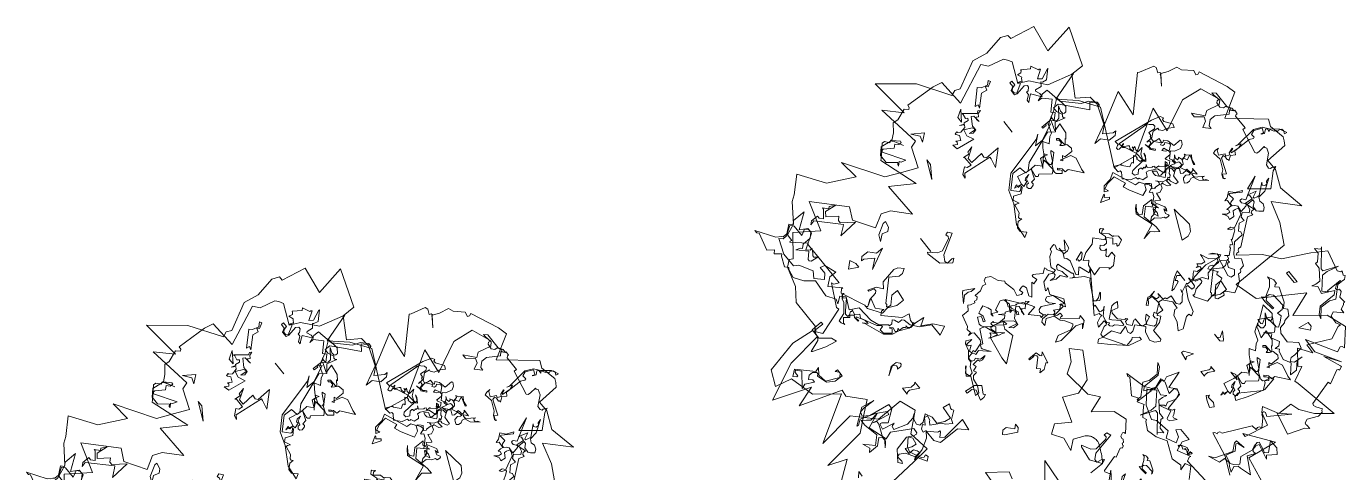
# Model space of a CAD drawing. Header units: metres. Extents: x -71 to 881, y -503 to 661.
# Drawn here: x 137.84 to 155.42, y -271.42 to -265.48 of the extents above; entities that cross this region are included whole.
import ezdxf

# ---------------------------------------------------------------- set-up
doc = ezdxf.new("R2010")
doc.units = ezdxf.units.M
doc.layers.add('ARBRE', color=100, linetype='Continuous', lineweight=13, true_color=0x00ff3f)

# ---------------------------------------------------------------- blocks, each defined once
blk = doc.blocks.new('WMF2', base_point=(0, 0.01))
at = {"color": 251, "lineweight": 0, "true_color": 0x636466}
for points in [[(81.23, -212.64), (86.45, -202.37), (92.4, -197.64), (98.49, -189.57), (98.99, -190.16), (98.92, -191.16), (99.46, -191.2), (99.98, -191.79), (99.88, -192.88), (107.36, -202.17), (106.64, -204.2), (107.63, -204.27), (108.14, -204.87), (108.06, -205.98), (111.91, -204.61), (112.96, -203.7), (114.06, -203.79), (114.16, -204.2), (114.12, -204.74), (112.93, -205.76), (117.77, -214.23), (115.81, -208.91), (110.13, -215.92), (115.04, -221.02), (115.66, -222.79), (116.35, -221.31), (116.39, -220.76), (116.99, -220.25), (118.51, -220.38), (121.42, -223.82), (123.45, -224.55), (124.06, -224.04), (124.6, -224.1), (124.28, -221.43), (124.37, -220.32), (124.97, -219.82), (134.84, -221.76), (134.73, -222.86), (140.59, -222.8), (140.98, -223.38), (140.96, -223.82), (142.59, -223.95), (142.62, -223.52), (143.7, -222.51), (144.2, -223.11), (145.93, -222.16), (146.02, -221.17), (147.09, -220.14), (149.19, -220.32), (149.69, -220.93), (149.6, -221.91), (157.24, -218.9), (158.3, -210.64), (152.62, -198.66), (162.76, -199.86), (152.65, -183.05), (154.26, -173.69), (175.85, -184.22), (183.13, -179.1), (188.97, -172.64), (192.5, -184.13), (195.26, -173.72), (200.97, -168.92), (202.85, -164.87), (210.8, -168.41), (212.43, -167.44), (213.62, -166.42), (215.13, -160.27), (217.5, -158.38), (210.72, -142.97), (221.5, -142.28), (222.26, -138.6), (222.84, -126.51), (221.75, -126.41), (221.24, -125.83), (222.46, -124.38), (220.76, -119.93), (220.93, -117.85), (217.92, -115.52), (216.01, -113.25), (211.75, -115.52), (215.09, -113.71), (215.69, -113.21), (216.23, -113.25), (216.29, -112.71), (215.78, -112.1), (217.44, -110.7), (217.53, -109.6), (213.13, -105.6), (212.64, -105.02), (197.13, -110.25), (202.88, -101.16), (188.84, -101.73), (195.03, -95.86), (196.4, -92.3), (193.55, -87.25), (201.48, -82.18), (206.17, -84.52), (217.5, -73.62), (205.76, -70.03), (212.07, -61.12), (204.08, -54.99), (204.77, -53.52), (202.84, -51.25), (195.1, -48.95), (190.12, -45.33), (178.29, -45.44), (176.89, -43.78), (174.7, -43.59), (173.01, -29.2), (166.39, -14.78), (160.89, -29.58), (158.19, -21.39), (152.68, -38.14), (149.95, -37.75), (143.85, -43.43), (139.57, -38.33), (135.29, -33.25), (133.39, -15.7), (130.63, -23.1), (123.64, -13.73)], [(22.71, -142.59), (34.39, -144.58), (32.65, -156.43), (43.16, -148.65), (41.63, -148.52), (39.67, -158.01), (44.92, -159.4), (46.44, -161.06), (40.43, -164.26), (40.42, -170.12), (36.91, -171.27), (31.95, -175.08), (27.13, -180.99), (44.83, -177.37), (46.41, -176.96), (49.12, -182.48), (50.2, -181.46), (55.69, -185.68), (50.55, -189.17), (54.41, -189.22), (50.23, -198.2), (52.48, -203.12), (52.39, -204.21), (54.12, -203.26), (57.28, -203.53), (58.15, -205.15), (55.25, -208.11), (56.89, -208.24), (57.74, -209.97), (58.25, -210.45), (58.2, -211), (60.88, -210.67), (62.28, -212.43), (63.37, -212.54), (63.42, -211.98), (64, -211.48), (64.56, -211.53), (65.45, -212.71), (65.14, -216.33), (66.13, -217.51), (66.73, -217.02), (68.24, -217.69), (68.28, -217.15), (69.45, -216.26), (77.76, -218.17), (81.23, -212.64), (81.23, -212.64)], [(122.25, -21.93), (124.05, -23.52), (121.84, -23.52)], [(162.25, -221.47), (162.55, -220.76), (164.41, -221.19), (167.6, -217.66), (169.53, -216.89), (170.28, -213.15), (171.44, -210.43), (167.5, -207.63), (170.63, -209.8), (171.33, -210.11), (171.53, -210.62), (172.06, -210.42), (172.36, -209.7), (174.37, -210.56), (175.39, -210.16), (176.98, -204.42), (177.29, -203.7), (165.65, -192.21), (176.34, -193.26), (169.52, -180.97), (177.55, -183.87), (181.35, -183.49), (184.59, -178.67), (192.69, -183.49), (192.69, -188.7), (207.51, -193.95), (205.44, -181.84), (216.23, -183.49), (218.11, -173.58), (219.76, -173.52), (220.92, -170.8), (219.49, -162.84), (220.49, -156.77), (215.08, -146.26), (215.94, -144.26), (215.12, -142.21), (227.2, -134.24), (237.13, -121.84), (221.43, -123.58), (227.53, -117.47), (210.08, -120.09), (209.21, -117.47), (201.41, -114.58), (204.04, -108.47), (206.64, -102.36), (221.47, -92.77), (213.62, -93.64), (218.84, -83.17), (228.67, -76.4), (223.08, -70.7), (221.59, -68.47), (214.46, -63.39), (212.7, -59.01), (209.83, -58.98), (210.04, -58.28), (209.88, -57.88), (205.22, -63.07), (204.55, -62.86), (196.2, -62.98), (185.71, -63.11), (186.56, -61.11), (187.58, -60.7), (178.92, -56.25), (177.9, -56.66), (174.32, -45.95), (177.81, -43.34), (178.67, -34.61), (175.87, -21.54), (169.72, -18.91), (168.26, -25.61), (158.55, -28.14), (151.66, -37.02), (141.23, -19.49), (142.97, -34.33), (135.13, -42.17), (135.3, -53.01), (129.01, -55.27), (122.91, -48.29), (114.53, -49.68), (113.77, -42.55), (112.45, -25.61)], [(33.61, -134.71), (40.51, -137.9), (50.45, -139.73), (50.16, -140.44), (49.24, -140.81), (49.44, -141.32), (49.15, -142.04), (48.13, -142.44), (43.19, -153.31), (41.06, -153.59), (41.43, -154.51), (41.13, -155.22), (40.11, -155.63), (43.05, -158.46), (44.35, -159.02), (44.76, -160.04), (44.45, -160.3), (43.92, -160.51), (42.49, -159.91), (37.1, -168.03), (40.97, -163.9), (32.15, -161.95), (29.82, -168.64), (28.52, -170), (30.14, -169.93), (30.65, -169.72), (31.37, -170.03), (31.94, -171.46), (30.17, -175.61), (30.45, -177.74), (31.15, -178.04), (31.35, -178.56), (33.6, -177.07), (34.61, -176.66), (35.32, -176.96), (38.04, -186.65), (37.02, -187.05), (39.7, -192.27), (39.35, -192.88), (38.94, -193.04), (39.56, -194.57), (39.97, -194.4), (46.81, -191.62), (41.05, -195.63), (50.47, -189.97), (56.38, -190.15), (44.99, -196.88), (45.76, -198.84), (45.47, -199.54), (44.55, -199.92), (50.64, -205.39), (58.51, -202.62), (66.66, -192.17), (70.16, -201.76), (80.62, -185.19), (89.7, -182.43), (90.01, -206.45), (97.85, -210.62), (106.23, -212.96), (97.57, -221.28), (108.11, -219.06), (114.95, -222), (119.42, -221.88), (119.84, -230.55), (121.43, -231.58), (122.86, -232.19), (129.04, -230.77), (131.8, -232.03), (142.53, -219.05), (147.98, -228.38), (151.61, -227.39), (162.65, -222.48), (162.25, -221.47), (162.25, -221.47)], [(169.87, -28.84), (169.25, -28.23), (167.56, -28.23), (167.56, -27.6), (168.66, -26.5), (170.48, -28.84), (164.64, -34.67), (165.12, -36.39), (162.8, -34.67), (159.28, -35.28), (156.97, -40.52), (158.19, -41.62), (158.8, -41.62), (159.88, -40.52), (159.88, -41.62), (156.97, -41.62), (156.97, -38.21), (158.8, -35.28), (162.8, -34.07), (163.41, -34.67), (164.03, -34.67), (165.12, -33.45), (165.12, -31.75), (164.03, -30.53), (162.8, -31.75), (161.71, -31.75), (163.41, -28.23), (162.8, -26.5), (168.04, -30.53), (169.87, -28.84), (169.87, -28.84)], [(120.42, -66.45), (119.65, -67.04), (117.45, -64.06), (115.93, -63.49), (117.61, -61.04), (118.69, -60.22), (120.94, -56.22), (122.15, -57.02), (122.44, -57.42), (124.35, -57.69), (124.6, -56.41), (122.13, -54.73), (122.91, -54.15), (121.8, -52.67), (120.44, -52.47), (120.32, -53.77), (117.85, -52.09), (115.45, -48.04), (114.13, -43.19), (114.93, -44.29), (115.11, -45.98), (115.4, -46.38), (116.35, -46.16), (117.52, -45.28), (117.5, -42.97), (119.86, -43.05), (118.8, -45.54), (118.53, -47.44), (121.17, -47.9), (122.64, -46.8), (121.69, -48.6), (121.49, -49.97), (121.78, -50.35), (123.77, -50.57), (128.28, -42.59), (127.38, -39.75), (128.46, -38.94), (133.52, -40.99), (134.82, -41.11), (135.39, -39.6), (134.06, -46.44), (135.36, -46.55), (137.61, -42.55), (139.52, -36.52), (138.12, -34.62), (138.22, -33.95), (142.72, -39.97), (141.89, -45.21), (141.95, -40.55), (141.61, -38.48), (139.96, -37.89), (138.27, -40.36), (137.04, -48.82), (135.07, -48.6), (131.68, -44.07), (133.27, -42.27), (133.42, -41.67), (133.14, -41.28), (131.16, -40.93), (130.09, -45.87), (129.9, -44.79), (129.67, -44.48), (128.38, -44.23), (126.63, -49.66), (127.08, -52.73), (128.25, -54.29), (126.47, -52.71), (124.5, -52.36), (123.39, -53.17), (123.49, -54.92), (125.42, -57.49), (122.86, -58.8), (119.88, -58.72), (118.5, -61.58), (118.12, -64.16), (123.08, -64.47), (122.69, -67.2), (121.11, -66.56), (120.42, -66.45), (120.42, -66.45)], [(127.86, -39.54), (126.03, -38.33), (124.94, -37.24), (127.24, -38.94), (128.46, -38.94), (129.55, -37.85), (127.24, -35.41), (127.24, -31.39), (128.46, -32.48), (131.38, -31.39), (127.86, -34.91), (130.76, -37.85), (136.62, -36.62), (138.93, -36.62), (137.71, -38.33), (136.62, -39.54), (137.23, -43.08), (134.79, -37.24), (127.86, -39.54), (127.86, -39.54)], [(122.64, -46.8), (119.8, -44.2), (117.78, -43.62), (113.05, -45.94), (112.69, -46.71), (113.05, -47.75), (111.9, -48.16), (110.76, -46.76), (118.41, -42.1), (119.56, -39.88), (119.15, -38.74), (116.82, -39.05), (116.04, -38.68), (117.45, -37.54), (121.56, -40.46), (122.95, -46.17), (122.64, -46.8), (122.64, -46.8)], [(174.7, -43.59), (178.13, -43.59), (178.13, -48.16), (177.26, -48.16), (177.26, -44.83), (176.02, -43.59), (173.91, -43.59), (170.9, -47.37), (168.8, -48.16), (169.68, -43.59), (171.36, -38.49), (171.81, -38.05), (173.47, -42.7), (174.7, -43.59), (174.7, -43.59)], [(89.51, -61.33), (93.35, -61.59), (87.7, -68.89), (85.01, -68.09)], [(220.57, -50.22), (221.79, -50.2), (214.78, -54.92), (213.59, -56.76), (213.1, -57.26), (213.13, -59.1), (215.47, -61.97), (214.27, -63.08), (215.5, -64.29), (215.56, -69.52), (211.34, -63.72), (209.67, -66.67), (207.37, -66.7), (203.77, -60.91), (202.56, -62.13), (202.58, -63.23), (200.85, -62.15), (200.24, -61.55), (199.64, -61.56), (198.56, -62.79), (199.01, -59.87), (199.61, -59.26), (200.21, -59.24), (202.55, -61.52), (206.05, -57.94), (205.47, -59.78), (204.85, -60.28), (206.1, -61.48), (206.14, -65.01), (207.85, -66.7), (209.07, -66.69), (210.27, -65.56), (209.03, -63.15), (213.66, -63.1), (214.86, -61.99), (212.51, -58.47), (212.49, -56.77), (213.57, -55.55), (207.7, -53.3), (201.85, -53.37), (200.78, -55.09), (195.57, -58.07), (193.11, -56.39), (190.24, -59.36), (192.08, -61.04), (195, -61.01), (194.41, -62.83), (189.81, -64.59), (189.77, -61.68), (187.3, -58.79), (183.33, -62.96), (183.33, -62.37), (182.1, -61.15), (172.77, -65.4), (172.29, -65.4), (171.68, -66.02), (173.43, -68.94), (169.39, -67.77), (166.98, -70.11), (166.96, -69.01), (165.85, -67.81), (160.08, -73.71), (159.5, -76.65), (157.18, -75.46), (155.35, -75.48), (154.92, -80.22), (153.06, -77.33), (150.8, -81.38), (147.91, -83.85), (147.29, -84.34), (145.55, -80.94), (150.8, -80.88), (153.05, -76.72), (155.95, -74.38), (158.86, -73.73), (159.47, -73.11), (159.44, -71.4), (161.14, -70.78), (161.73, -70.16), (160.64, -69.08), (160.62, -67.87), (161.11, -67.86), (163.5, -64.91), (166.9, -63.65), (173.36, -63.08), (175.14, -59.53), (179.8, -61.8), (181.48, -60.07), (179.75, -57.65), (181.46, -58.23), (184.95, -55.88), (192.02, -56.41), (194.9, -52.85), (198.42, -50.48), (201.82, -51.06), (202.43, -51.55), (203.66, -50.42), (207.69, -52.09), (208.3, -52.68), (210.1, -50.35), (211.21, -51.44), (213, -49.09), (219.97, -50.84), (220.57, -50.22), (220.57, -50.22)], [(113.17, -63.62), (113.17, -55.18), (115.36, -53.65), (120.07, -53.65), (116.91, -56.82), (116.91, -57.81), (116.37, -57.81), (114.82, -56.28), (113.72, -57.81), (114.82, -67.35), (110.12, -66.81), (113.17, -63.62), (113.17, -63.62)], [(147.98, -61.05), (146.87, -62.15), (146.26, -62.15), (145.66, -61.53), (145.66, -59.83), (146.26, -60.44), (146.87, -60.44), (147.98, -59.23), (145.66, -55.68), (147.98, -58.61), (147.98, -61.05), (147.98, -61.05)], [(156.89, -69.51), (157.43, -66.75), (159.56, -64.03), (167.3, -61.05), (168.14, -60.32), (166.54, -62.02), (168.32, -61.8), (171.36, -59.94), (170.42, -59.42), (170.47, -59.72), (169.59, -59.84), (169.56, -59.52), (171.59, -59.29), (172.31, -59.83), (173.34, -58.5), (172.64, -57.96), (174.22, -55.94), (172.57, -54.64), (171.71, -54.74), (173.12, -54.01), (174.29, -53.87), (175.3, -57.08), (178.61, -59.71), (180.18, -60.09), (181.49, -61.11), (181.56, -61.74), (181.3, -62.07), (181.53, -61.43), (180.22, -60.39), (179.42, -61.68), (175.68, -58.22), (174.72, -57.4), (173.53, -57.53), (173.65, -58.47), (174.34, -59.58), (174.13, -59.93), (174.18, -60.23), (174.45, -60.45), (172.34, -60.13), (171.33, -61.75), (169.98, -60.98), (163.78, -64.16), (162.73, -65.48), (162.11, -65.55), (161.63, -64.1), (159.84, -64.31), (157.76, -66.95), (159.09, -68.05), (159.4, -68.02), (159.94, -67.33), (159.98, -67.64), (159.15, -68.6), (157.6, -68.22), (157.12, -68.85), (157.81, -69.96), (157.22, -69.78), (156.92, -69.81), (156.81, -71.58), (156.27, -72.27), (156.3, -72.59), (156.65, -72.85), (155.79, -72.95), (154.94, -73.93), (155.05, -74.81), (156.1, -75.62), (155.22, -76.3), (155.18, -73.27), (156.89, -69.51), (156.89, -69.51)], [(136.37, -58.45), (136.37, -57.37), (135.76, -56.76), (138.68, -56.76), (136.98, -59.69), (136.98, -61.39), (137.47, -62), (134.54, -62), (136.37, -58.45), (136.37, -58.45)], [(171.68, -66.02), (173.31, -68.24), (173.88, -71.59), (174.47, -72.18), (175.5, -72.18), (176.09, -69.97), (176.66, -69.97), (175.5, -73.22), (173.31, -74.97), (175.5, -76.59), (176.66, -82.74), (176.09, -84.36), (174.47, -86.09), (173.31, -84.36), (173.31, -82.74), (175.5, -79.36), (168.32, -72.18), (167.74, -72.18), (167.15, -71.59), (166.58, -72.18), (166.58, -73.22), (169.36, -76), (169.36, -78.78), (164.96, -78.33), (164.96, -74.97), (166.58, -71.59), (166.11, -68.82), (171.09, -65.45), (172.15, -65.45), (171.68, -66.02), (171.68, -66.02)], [(187.57, -69.19), (189.89, -71.62), (187.57, -72.72), (185.74, -72.72), (187.57, -69.19), (187.57, -69.19)], [(211.1, -72.56), (210.01, -72.56), (208.8, -73.77), (211.73, -76.09), (212.35, -76.09), (210.51, -77.8), (211.1, -78.4), (210.01, -80.71), (210.51, -76.09), (208.8, -74.88), (205.88, -79.01), (204.66, -77.8), (203.56, -77.8), (200.04, -82.55), (199.42, -74.88), (201.73, -77.8), (202.34, -78.4), (210.51, -70.25), (210.01, -68.43), (211.1, -69.64), (211.1, -72.56), (211.1, -72.56)], [(76.6, -77.49), (82.66, -82.33), (73, -81.67)], [(62.64, -99.03), (64.13, -98.04), (64.8, -97.78), (65.29, -97.98), (67.08, -104.41), (66.4, -104.68), (68.19, -108.14), (67.94, -108.55), (67.68, -108.66), (68.1, -109.68), (68.37, -109.56), (69.29, -109.9), (69.08, -110.38), (70.18, -111.12), (70.78, -110.87), (71.7, -111.21), (72.22, -112.5), (72.02, -112.99), (71.4, -113.23), (75.46, -116.88), (80.69, -115.04), (86.12, -108.09), (88.43, -114.47), (92.34, -111.31), (103.35, -109.97), (106.1, -114.07), (110.61, -116.64), (106.84, -120.37), (96.77, -114.54), (94.84, -108.74), (97.41, -102.93), (91.6, -101), (87.74, -99.72), (91.28, -94.1), (89.03, -90.71), (84.85, -93.45), (79.38, -92.64), (82.27, -96.02), (80.34, -100.54), (80.31, -100.55), (80.25, -100.64), (80.17, -100.76), (80.05, -100.9), (79.89, -101.09), (79.68, -101.28), (79.47, -101.5), (79.2, -101.73), (78.93, -101.95), (78.6, -102.17), (78.25, -102.36), (77.89, -102.55), (77.49, -102.7), (77.07, -102.81), (76.62, -102.9), (76.15, -102.93), (75.62, -102.89), (75.04, -102.76), (74.41, -102.57), (73.74, -102.32), (73.05, -102.03), (72.35, -101.7), (71.67, -101.35), (70.98, -101), (70.34, -100.64), (69.73, -100.29), (69.19, -99.97), (68.7, -99.67), (68.31, -99.43), (68.02, -99.24), (67.83, -99.11), (67.77, -99.08), (67.77, -93.28)], [(97.72, -81.01), (100.04, -76.4), (100.64, -75.79), (101.87, -77), (101.87, -78.71), (99.41, -81.01), (100.64, -82.24), (98.93, -82.24), (97.72, -81.01), (97.72, -81.01)], [(122.21, -79.14), (120.38, -81.45), (117.46, -79.74), (116.86, -80.36), (116.37, -79.14), (116.37, -77.44), (120.38, -78.53), (121.59, -77.44), (121.59, -75.13), (122.69, -75.13), (122.21, -79.14), (122.21, -79.14)], [(184.65, -79.77), (186.95, -76.25), (186.95, -75.04), (188.18, -76.25), (188.18, -79.17), (185.74, -81.48), (185.74, -84.42), (181.72, -76.25), (184.65, -79.77), (184.65, -79.77)], [(110.5, -210.3), (109.11, -209.66), (107.56, -210.01), (106.1, -209.43), (105.21, -208.37), (106.3, -206.96), (107.08, -206.3), (109.11, -206.4), (110.23, -207.75), (111.21, -207.86), (111.17, -205.1), (108.98, -204.68), (108.09, -203.61), (109.95, -201.54), (108.82, -200.21), (107.05, -200.28), (107.47, -198.09), (105.17, -195.92), (104.39, -196.59), (103.18, -196.28), (102.97, -192.24), (99.24, -188.97), (97.85, -188.34), (97.03, -189.52), (96.18, -190.24), (93.53, -189.23), (93.18, -187.24), (92.71, -187.16), (92.29, -186.66), (92.32, -185.67), (89.73, -184.22), (87.53, -180.05), (90.18, -177.78), (90.31, -176.8), (89.34, -176.22), (89.8, -173.49), (90.58, -172.83), (92.72, -174.77), (93.38, -175.55), (93.1, -175.8), (95.08, -179.67), (97.34, -179.08), (97.82, -179.64), (97.78, -180.15), (101.14, -177.68), (101.63, -178.7), (101.22, -179.9), (100.95, -180.15), (100.54, -180.1), (100.64, -181.36), (100.55, -182.4), (102.01, -182.98), (102.92, -178.07), (101.94, -171.52), (101.24, -170.69), (101.31, -169.75), (99.34, -169.6), (98.87, -169.05), (98.94, -168.01), (100.49, -167.68), (101, -167.72), (101.03, -166.73), (96.75, -164.41), (91.89, -162.99), (91.03, -161.43), (92.05, -161.03), (91.94, -159.79), (89, -155.76), (89.67, -153.85), (92.49, -155.57), (95.44, -156.33), (96.81, -157.94), (96.68, -158.92), (99.66, -159.16), (102.89, -156.4), (103, -154.96), (101.56, -154.29), (99.54, -154.17), (99.73, -151.7), (99.31, -151.21), (98.26, -152.1), (96.65, -150.2), (95.72, -146.4), (91.23, -146.56), (90.77, -146.01), (91.89, -144.08), (93.76, -142.97), (97.21, -143.77), (98.75, -145.15), (101.81, -142.17), (100.48, -140.04), (100.32, -138.84), (101.34, -138.36), (103.76, -139.06), (102.79, -135.77), (105.69, -133.77), (105.82, -129.54), (107.25, -129.65), (108.74, -132.52), (108.73, -133.49), (109.15, -133.99), (110.39, -133.89), (109.93, -130.65), (111.62, -131.51), (112.63, -133.81), (112.58, -134.33), (113.9, -134.17), (114.51, -132.19), (129.81, -142.39), (128.59, -140.94), (132.57, -139.47), (132.73, -139.13), (130.53, -137.19), (131.32, -136.44), (136.79, -138.11), (138.2, -137.61), (139, -136.87), (141.22, -138.01), (143.41, -136.76), (145.13, -137.25), (145.63, -137.09), (145.6, -136.33), (145.13, -134.84), (144.07, -134.71), (142.97, -132.98), (140.36, -131.23), (139.36, -130.72), (137.49, -131.32), (137.22, -130.44), (139.58, -128.86), (139.92, -129.04), (140.84, -128.69), (139.42, -126.79), (141.03, -124.5), (141.52, -123.53), (141.36, -123.04), (141.12, -122.91), (139.13, -123.53), (138.58, -121.59), (139.52, -121.34), (135.03, -117.8), (136.15, -117.21), (139.1, -118.34), (140.49, -117.9), (140.5, -117.08), (140.06, -115.71), (138.68, -116.15), (138.33, -115.23), (139.13, -113.66), (141.69, -114.16), (145.74, -113.14), (146.33, -113.43), (148.12, -111.55), (151.13, -110.32), (152.08, -108.49), (151.44, -107.36), (150.04, -107.03), (150.34, -105.65), (149.29, -103.85), (149.18, -101.08), (148.29, -101.35), (147.47, -100.54), (147.61, -99.46), (147.03, -99.16), (147.51, -97.44), (147.99, -96.52), (146.26, -95.22), (146.17, -92.39), (141.64, -91.28), (140.84, -90.46), (139.13, -90.72), (138.69, -89.34), (138.63, -90.88), (138.17, -91.79), (134.57, -91.91), (133.35, -91.28), (132.09, -87.5), (133.07, -87.18), (132.73, -86.26), (133.71, -85.95), (135.09, -87.89), (135.6, -86.91), (136.47, -86.63), (136.66, -89.45), (137.77, -87.31), (136.97, -86.47), (134.21, -85.79), (131.7, -83.77), (130.11, -83.69), (128.85, -82.3), (126.54, -81.5), (126.24, -80.52), (126.57, -79.87), (128, -79.47), (130.14, -81.38), (129.97, -80.9), (127.04, -78.97), (125.91, -80.36), (118.92, -77.16), (118.88, -78.69), (121.4, -80.01), (124.34, -80.36), (125.43, -81.26), (125.58, -82.58), (125.74, -83.07), (126.83, -82.4), (127.49, -84.3), (128.86, -83.86), (129.13, -86.37), (128.24, -86.66), (128, -87.76), (128.66, -89.67), (128.66, -87.28), (130.11, -86.07), (129.76, -85.15), (130.27, -84.17), (131.22, -83.92), (132.14, -84.39), (132.47, -86.12), (132.16, -86.71), (131.17, -87.01), (131.77, -88.88), (128.43, -92.34), (131.45, -90.3), (131.93, -90.21), (132.84, -90.68), (132.69, -91.75), (138.01, -94.49), (137.8, -95.54), (137.29, -96.51), (132.41, -98.35), (132.02, -98.48), (132.65, -95.66), (133.11, -94.75), (131.35, -98.96), (131.2, -100.04), (130.7, -101), (133.23, -98.36), (135.1, -97.76), (135.74, -98.1), (135.68, -99.63), (133.33, -102.77), (132.87, -103.68), (134.56, -103.4), (136.24, -97.94), (137.95, -96.02), (138.58, -95.62), (139.55, -95.29), (142.04, -96.56), (141.41, -97.82), (140.33, -97.67), (139.33, -97.16), (139.01, -97.82), (141.07, -98.46), (142.94, -97.86), (143.7, -99.41), (144.2, -100.81), (142.43, -101.88), (141.01, -102.38), (139.61, -101.25), (138.63, -101.56), (139.77, -101.73), (138.66, -103.88), (139.89, -103.76), (141.57, -107.36), (140.9, -108.66), (138.27, -109.27), (136.88, -108.14), (135.58, -107.47), (135.77, -108.71), (134.62, -109.36), (134.22, -109.47), (133.26, -108.98), (132.92, -109.62), (133.89, -110.13), (137.3, -108.77), (137.63, -108.93), (136.36, -111.4), (136.84, -111.24), (135.54, -113.78), (131.42, -116.34), (130.72, -112.44), (127.35, -115.8), (126.6, -115.82), (126.85, -116.77), (126.37, -117.68), (127.17, -116.93), (128.65, -116.47), (129.55, -116.93), (129.96, -118.38), (127.38, -123.37), (129.16, -121.51), (130.54, -121.07), (131.19, -121.4), (131.54, -122.32), (130.4, -124.53), (125.18, -126.19), (126.16, -124.31), (123.96, -125.55), (126.75, -127), (131.48, -123.86), (134.15, -124.91), (133.52, -123.75), (133.68, -123.43), (136.79, -125.04), (137.86, -128.38), (137.23, -129.62), (137.38, -130.11), (136.11, -130.19), (135.51, -129.14), (135.65, -127.24), (134.56, -129.39), (134.72, -131.45), (132.62, -133.14), (132.44, -133.48), (135.45, -133.06), (137.16, -131.97), (138.4, -132.6), (138.75, -133.52), (132.62, -135.52), (132.46, -135.87), (131.99, -135.96), (131.01, -135.45), (131.05, -134.73), (131.55, -133.76), (128.65, -138.59), (126.7, -139.98), (125.97, -139.17), (125.32, -138.84), (119.23, -135.58), (118.45, -136.25), (118.79, -137.79), (120.16, -139.39), (119.88, -139.63), (118.23, -138.25), (117.58, -137.48), (118.99, -135.3), (117.81, -134.49), (117.3, -134.44), (117.31, -134.91), (114.32, -134.66), (114, -135.42), (113.97, -136.41), (114.88, -137.47), (112.09, -134.75), (109.9, -134.31), (109.39, -134.27), (108.55, -134.98), (108.32, -134.71), (108.41, -134.24), (107.65, -134.4), (106.82, -135.1), (106.74, -136.05), (104.54, -138.4), (104.55, -138.87), (106.51, -139.03), (108.95, -136.47), (109.72, -135.82), (113.14, -139.82), (113.34, -141.07), (113.17, -142.56), (111.11, -141.15), (111.72, -138.72), (110.83, -138.12), (107.79, -138.4), (105.92, -140.47), (105.88, -141), (105.33, -141.47), (105.18, -140.15), (103.95, -139.86), (102.35, -141.23), (103.5, -143.03), (103.41, -143.5), (103.65, -143.77), (100.39, -143.77), (99.59, -144.43), (99.47, -145.98), (101.18, -146.84), (102.3, -148.17), (100.78, -148.52), (99.7, -146.26), (99.24, -145.7), (96.84, -147.73), (96.81, -148.71), (98.38, -150.55), (99.16, -149.88), (100.2, -149.96), (101.09, -151.02), (100.03, -151.47), (102.77, -154.68), (106.07, -154.17), (106.29, -153.98), (106.42, -152.45), (105.24, -151.63), (104.58, -150.84), (105.14, -150.36), (107.17, -152.77), (106.84, -153.51), (107.36, -156.24), (106.96, -154.77), (106.52, -154.26), (104.73, -154.84), (104.51, -155.03), (104.42, -156.07), (104.84, -156.57), (105.88, -156.64), (102.86, -156.92), (102.73, -157.89), (102.04, -158.1), (101.88, -160.07), (98.36, -159.78), (97.31, -160.68), (97.47, -161.98), (99.06, -163.31), (99.78, -164.14), (101.47, -164.52), (100.3, -164.17), (101.94, -167.79), (101.51, -167.75), (101.59, -169.52), (103.08, -169.59), (102.8, -169.82), (101.82, -169.79), (101.75, -170.73), (103.34, -172.15), (104, -172.92), (102.95, -173.82), (102.84, -175.84), (103.82, -175.87), (104.45, -174.47), (104.32, -175.45), (105.36, -175.53), (104.26, -176.94), (104.08, -178.42), (106.33, -178.82), (107.3, -178.94), (103.92, -180.38), (102.29, -182.75), (102.16, -183.73), (102.39, -184), (103.43, -184.08), (105.34, -181.48), (104.76, -182.94), (102.36, -184.98), (101.88, -183.96), (101.97, -183.49), (94.36, -182.12), (93.06, -182.73), (92.94, -184.28), (94.55, -185.59), (96.67, -184.27), (97.88, -184.67), (98.3, -185.17), (98.08, -185.36), (98.04, -185.87), (99.3, -185.77), (99.21, -186.22), (99.44, -186.5), (100.48, -186.59), (101.25, -185.92), (100.16, -187.33), (101.95, -189.45), (102.48, -189.49), (103.14, -190.28), (102.64, -190.71), (102.6, -191.22), (104.51, -191.89), (104.23, -192.12), (105.81, -194.43), (106.51, -195.26), (106.98, -195.35), (107.6, -193.84), (108.41, -193.19), (108.29, -194.62), (107.17, -195.57), (109.76, -200.75), (111.21, -201.34), (112.19, -201.47), (112.55, -200.2), (112.63, -199.28), (110.76, -198.09), (110.9, -196.12), (112.13, -196.43), (113.42, -195.8), (114.19, -195.14), (113.09, -196.56), (112.98, -198.01), (113.96, -198.14), (114.51, -197.67), (114.61, -198.91), (114.58, -199.9), (117.07, -200.09), (117.61, -199.16), (118.02, -200.63), (119.62, -202.52), (117.74, -204.14), (116.53, -207), (116.04, -206.45), (118.58, -202.45), (118.63, -201.93), (116.12, -202.24), (115.77, -200.72), (115.3, -200.17), (114.31, -200.14), (113.77, -201.07), (112.93, -201.79), (110.47, -201.58), (110.98, -204.31), (111.44, -204.87), (111.97, -204.91), (111.68, -207.85), (113.17, -208.02), (114, -207.32), (112.98, -210.96), (111.87, -208.65), (111.36, -208.61), (111.05, -209.82), (110.92, -210.8), (114.34, -214.81), (113.44, -214.21), (112.61, -214.93), (112.58, -215.91), (113.47, -216.49), (113.87, -217.98), (110.96, -213.56), (110.5, -210.3), (110.5, -210.3)], [(193.06, -90.68), (193.06, -91.77), (190.63, -91.29), (189.54, -90.08), (190.15, -87.76), (188.32, -85.45), (190.63, -86.53), (193.06, -90.68), (193.06, -90.68)], [(58.61, -95.97), (60.32, -95.97), (63.86, -99.98), (59.71, -97.06), (57.39, -99.38), (58.61, -101.21), (59.21, -101.81), (59.21, -103.52), (57.39, -100.59), (55.69, -98.89), (55.08, -98.89), (53.39, -100.59), (53.87, -107.05), (50.45, -105.22), (56.79, -93.05), (56.79, -94.14), (58.61, -95.97), (58.61, -95.97)], [(78.38, -97.12), (74.97, -98.96), (73.76, -100.65), (74.37, -105.9), (74.97, -106.51), (76.08, -106.51), (76.08, -107.72), (74.37, -108.33), (72.54, -99.56), (70.84, -97.73), (69.62, -97.73), (69.14, -100.05), (68.53, -100.65), (67.9, -98.96), (72.05, -96.02), (77.9, -96.64), (78.38, -97.12), (78.38, -97.12)], [(132.71, -95.54), (133.58, -96.42), (134.37, -96.42), (132.71, -98.1), (134.81, -99.76), (136.47, -98.97), (136.93, -98.97), (136.93, -100.2), (136.47, -100.2), (135.25, -101.44), (135.25, -104.42), (136.12, -105.31), (137.8, -103.54), (136.47, -105.66), (136.93, -106.1), (136.12, -108.22), (136.93, -109.09), (137.8, -108.22), (139.92, -109.09), (140.71, -109.09), (134.81, -113.75), (135.25, -114.99), (134.37, -115.87), (134.37, -114.12), (133.14, -112.88), (134.02, -111.98), (133.14, -111.2), (131.46, -111.2), (135.25, -111.63), (136.12, -110.76), (132.71, -107.41), (130.14, -106.98), (130.14, -104.87), (131.46, -103.54), (130.59, -106.54), (131.03, -106.98), (132.27, -106.54), (134.81, -103.19), (131.92, -101.88), (128.03, -102.76), (120.98, -94.11), (123.89, -94.11), (132.71, -95.54), (132.71, -95.54)], [(151.83, -99.7), (151.83, -97.88), (149.53, -95.56), (153.05, -97.88), (153.66, -98.49), (151.35, -102.62), (151.35, -100.8), (151.83, -99.7), (151.83, -99.7)], [(173.74, -97.12), (171.08, -99.94), (170.47, -101.94), (172.73, -106.71), (173.49, -107.11), (174.53, -106.76), (174.92, -107.91), (173.5, -109.02), (168.96, -101.3), (166.77, -100.11), (165.62, -100.49), (165.9, -102.84), (165.52, -103.6), (164.39, -102.19), (167.39, -98.11), (173.12, -96.81), (173.74, -97.12), (173.74, -97.12)], [(173.09, -98.24), (179.55, -98.24), (173.09, -98.24), (173.09, -98.24)], [(52.79, -111.31), (53.49, -112.07), (56.63, -111.82), (57.39, -111.12), (57.42, -110.48), (56.72, -109.72), (54.29, -109.98)], [(54.31, -109.62), (56.73, -109.36), (58.12, -109.4), (57.43, -110.12), (58.73, -112.28), (60.09, -113.37), (60.82, -113.4), (59.39, -114.07), (58.29, -114.03), (58.31, -113.66), (57.96, -113.28), (57.27, -113.98), (53.82, -112.76), (52.77, -111.68)], [(111.88, -106.14), (110.25, -104.06), (110.25, -101.98), (111.34, -103.08), (112.32, -101.98), (115.5, -105.17), (116.06, -105.17), (117.15, -104.06), (116.61, -104.06), (116.61, -101.98), (117.15, -101.98), (117.15, -105.71), (115.5, -106.14), (114.95, -106.7), (116.06, -107.79), (111.34, -106.7), (111.88, -106.14), (111.88, -106.14)], [(216.62, -108.51), (216.01, -113.25), (213.7, -115.58), (213.1, -115.58), (213.1, -114.35), (214.19, -113.25), (213.1, -112.03), (215.41, -108.51), (215.41, -107.9), (214.8, -107.41), (206.64, -112.66), (207.25, -110.82), (207.86, -110.33), (206.64, -109.11), (207.25, -109.11), (207.86, -109.72), (210.77, -106.2), (214.19, -106.2), (216.62, -108.51), (216.62, -108.51)], [(115.75, -121.61), (116.64, -123.29), (117.08, -123.72), (119.97, -122.05), (121.3, -120.73), (123.86, -119.93), (125.08, -116.95), (123.4, -114.83), (125.08, -114.83), (125.96, -115.71), (125.96, -118.61), (124.64, -119.93), (124.64, -120.73), (125.08, -121.17), (125.96, -121.17), (124.64, -123.29), (125.96, -124.6), (125.96, -124.95), (124.64, -124.95), (124.21, -120.73), (124.21, -120.38), (123.86, -119.93), (123.4, -121.17), (123.4, -122.5), (122.09, -122.5), (122.09, -121.61), (121.74, -121.17), (117.52, -126.7), (117.08, -127.05), (117.87, -127.93), (115.4, -127.93), (113.63, -125.83), (113.28, -125.39), (114.96, -126.7), (115.75, -124.16), (114.96, -116.16), (115.75, -114.04), (117.08, -116.51), (115.75, -121.61), (115.75, -121.61)], [(194.63, -115.87), (201.7, -119.08), (199.51, -119.1), (194.63, -115.87), (194.63, -115.87)], [(88.02, -127.64), (89.18, -128.05), (81.01, -130.16), (79.28, -131.51), (78.66, -131.81), (78.08, -133.54), (79.32, -137.06), (77.83, -137.7), (78.59, -139.25), (76.91, -144.21), (74.85, -137.35), (72.31, -139.57), (70.12, -138.82), (68.65, -132.15), (67.1, -132.91), (66.75, -133.95), (65.48, -132.37), (65.1, -131.6), (64.53, -131.41), (63.1, -132.21), (64.5, -129.59), (65.26, -129.22), (65.84, -129.4), (67.29, -132.34), (71.77, -130.12), (70.62, -131.65), (69.87, -131.93), (70.65, -133.46), (69.51, -136.82), (70.57, -138.98), (71.73, -139.36), (73.23, -138.72), (72.87, -136.03), (77.25, -137.51), (78.75, -136.87), (77.7, -132.76), (78.24, -131.16), (79.66, -130.35), (74.87, -126.28), (69.33, -124.41), (67.74, -125.68), (61.86, -126.76), (60.09, -124.38), (56.38, -126.21), (57.56, -128.41), (60.34, -129.35), (59.17, -130.88), (54.25, -131.01), (55.18, -128.25), (53.81, -124.69), (48.67, -127.32), (48.87, -126.75), (48.11, -125.21), (37.91, -126.12)], [(42.07, -121.37), (45.72, -125.04), (47.88, -123.97), (47.05, -121.13), (48.46, -122.25), (52.55, -121.18), (59.04, -124.03), (62.95, -121.62), (67.02, -120.56), (70.08, -122.22), (70.5, -122.88), (71.99, -122.24), (75.25, -125.13), (75.62, -125.9), (78.11, -124.29), (78.79, -125.68), (81.26, -124.08), (87.26, -128.05), (88.02, -127.64), (88.02, -127.64)], [(81.01, -137.11), (81.01, -130.16), (79.79, -128.95), (77.48, -133.7), (74.56, -133.08), (72.85, -134.78), (73.33, -133.08), (73.33, -131.26), (69.33, -128.34), (67, -128.34), (67, -127.23), (64.57, -124.92), (62.26, -124.92), (64.09, -123.1), (63.48, -122.5), (69.93, -127.84), (71.03, -127.84), (73.33, -122), (72.24, -126.63), (72.24, -128.95), (76.88, -133.08), (78.71, -131.26), (78.09, -131.26), (78.09, -124.92), (78.71, -124.92), (78.71, -126.63), (82.71, -130.78), (81.61, -133.08), (81.61, -137.11), (85.03, -140.02), (83.32, -139.54), (81.01, -137.11), (81.01, -137.11)], [(208.1, -122), (210.46, -122.83), (213.34, -120.5), (210.43, -124.86), (208.1, -122), (208.1, -122)], [(54.16, -127.33), (52.25, -128.51), (51.85, -128.21), (51.22, -128.34), (51.11, -128.15), (50.9, -127.48), (50.6, -127.43), (50.52, -127.17), (50.44, -127.11), (50.17, -127.21), (50.23, -128.35), (50.16, -128.51), (50.16, -128.08), (50.07, -128.03), (49.62, -128.66), (49.33, -128.62), (49.38, -127.89), (49.74, -127.62), (49.57, -127.32), (49.82, -127.23), (49.84, -126.81), (51.76, -127.71), (51.74, -127.58), (52.22, -127.74), (52.33, -127.68), (51.98, -127.29), (52.17, -127.38), (52.57, -127.26), (52.83, -126.75), (53.96, -127.11), (54.74, -127.1), (54.8, -126.57), (54.93, -126.53), (54.96, -126.46), (54.93, -126.32), (54.74, -126.22), (54.51, -126.31), (54.41, -126.05), (55.06, -126.28), (54.16, -127.33), (54.16, -127.33)], [(105.82, -129.54), (97.54, -134.76), (98.14, -137.7), (98.75, -138.3), (97.05, -140.62), (95.83, -140.62), (97.05, -135.38), (101.69, -130.15), (105.21, -126.6), (106.3, -127.7), (105.82, -129.54), (105.82, -129.54)], [(190.5, -128.76), (189.64, -129.45), (189.46, -131.17), (193.19, -131.13), (193.65, -130.73), (193.32, -133.22), (194.17, -133.3), (194.78, -135.8), (192.24, -131.89), (190.15, -132.02), (190.49, -137.07), (188.78, -136.9), (187.93, -137.58), (188.18, -143.5), (182.86, -137.92), (186.5, -138.74), (187.36, -138.82), (188.57, -127.35), (187.03, -126.24), (188.66, -126.48), (190.5, -128.76), (190.5, -128.76)], [(167.53, -134.78), (172.77, -136.49), (177.52, -141.23), (181.55, -156.93), (182.76, -158.76), (179.84, -155.24), (179.84, -158.76), (182.76, -165.09), (183.97, -163.4), (183.36, -163.4), (183.36, -161.69), (183.97, -161.69), (183.97, -165.71), (182.76, -166.93), (185.07, -169.24), (186.28, -168.03), (189.83, -171.55), (192.73, -168.64), (192.73, -166.93), (193.83, -169.85), (193.83, -172.16), (187.38, -173.37), (181.55, -179.23), (180.45, -182.15), (178.13, -184.47), (176.91, -184.47), (176.31, -183.86), (177.52, -184.47), (179.84, -182.15), (177.52, -180.32), (185.07, -173.85), (186.89, -172.16), (186.89, -169.85), (185.07, -169.85), (182.76, -170.95), (182.15, -170.45), (181.55, -170.45), (181.05, -170.95), (182.15, -166.93), (179.21, -164.61), (181.05, -162.17), (176.31, -149.38), (174, -147.07), (174, -145.86), (176.91, -145.25), (176.91, -141.71), (172.29, -137.1), (169.85, -139.41), (169.85, -140.01), (171.07, -141.23), (170.45, -141.23), (168.76, -139.41), (169.85, -136.49), (168.76, -135.38), (166.44, -136.49), (166.93, -135.38), (166.93, -134.78), (163.52, -134.17), (162.29, -132.95), (161.69, -132.95), (161.08, -133.55), (161.08, -131.86), (159.38, -130.03), (157.67, -130.03), (155.85, -131.86), (154.74, -130.03), (160.6, -130.65), (167.53, -134.78), (167.53, -134.78)], [(198.96, -132.02), (199.76, -132.54), (200.36, -132.4), (199.38, -133.95), (201.26, -134.85), (202.39, -133.98), (202.72, -133.9), (202.93, -134.84), (202.59, -134.91), (201.88, -136.06), (202.37, -138.31), (203.19, -138.84), (204.17, -137.22), (203.51, -139.04), (203.93, -139.29), (203.69, -141.03), (204.43, -141.55), (204.96, -140.74), (206.69, -141.04), (207.29, -140.91), (203.63, -145.45), (204.17, -146.3), (203.66, -147.12), (203.34, -145.79), (202.2, -145.06), (202.72, -144.26), (201.92, -143.8), (200.66, -144.08), (203.6, -143.77), (204.12, -142.96), (200.96, -141), (198.96, -141.1), (198.59, -139.51), (199.36, -138.28), (199.2, -140.69), (199.61, -140.96), (200.47, -140.41), (201.83, -137.47), (199.42, -136.95), (196.65, -138.27), (197.74, -130.97), (199.93, -130.47), (198.96, -132.02), (198.96, -132.02)], [(28.56, -153.92), (30.94, -150.53), (29.67, -149.64), (35.82, -150.93), (36.23, -149.61), (35.92, -147.95), (35.22, -147.45), (34.02, -147.66), (35.31, -144.47), (28.78, -140.9), (33.22, -139.51), (34.42, -139.31), (35.29, -137.92), (34.3, -135.76), (36.32, -136.63), (37.59, -137.52), (39.98, -137.11), (40.07, -134.73), (44.54, -132.73), (42.46, -134.33), (40.08, -141.29), (42.26, -143.89), (42.45, -144.97), (38.49, -145.64), (41.28, -144.68), (41.66, -143.99), (39.59, -141.99), (40.67, -138.22), (37.1, -137.61), (35.99, -138.41), (34.61, -140.39), (36.71, -142.49), (35.82, -147.35), (36.59, -148.94), (36.91, -150.74), (36.53, -151.43), (32.84, -150.83), (32.14, -150.33), (31.15, -151.75), (34.23, -155.28), (30.66, -155.41), (28.56, -153.92), (28.56, -153.92)], [(132.52, -143.85), (133.8, -142.07), (135.57, -144.77), (136.49, -148.75), (138.25, -150.51), (134.73, -153.67), (135.57, -154.51), (138.25, -153.67), (139.17, -154.51), (139.17, -154.97), (138.25, -155.89), (138.25, -154.97), (137.42, -154.14), (135.57, -156.36), (133.8, -156.73), (133.8, -157.19), (132.52, -158.58), (130.73, -158.58), (129.81, -156.73), (129.81, -155.89), (130.27, -155.89), (130.73, -156.36), (131.57, -154.97), (133.35, -156.36), (135.2, -154.51), (133.8, -153.67), (133.35, -153.21), (133.35, -151.92), (134.27, -150.97), (133.35, -150.05), (132.52, -150.05), (131.57, -150.97), (131.57, -151.92), (129.81, -150.05), (129.35, -150.05), (128.88, -150.51), (129.35, -152.75), (127.59, -152.75), (124.91, -150.05), (124.91, -147.83), (125.36, -148.29), (127.59, -145.23), (126.66, -142.07), (131.11, -142.53), (132.52, -143.85), (132.52, -143.85)], [(134.49, -141.88), (134.49, -140.66), (135.1, -140.66), (135.58, -140.05), (136.81, -143.6), (136.19, -143.6), (134.49, -141.88), (134.49, -141.88)], [(140.36, -139.63), (140.36, -137.8), (143.28, -137.8), (142.18, -137.8), (140.97, -139.01), (144.49, -141.33), (140.97, -140.72), (140.36, -139.63), (140.36, -139.63)], [(172.09, -138.69), (172.45, -139.76), (172.53, -140.18), (171.42, -140.08), (171.62, -141.79), (170.39, -141.96), (171.14, -144.02), (171.94, -143.9), (172.54, -144.66), (172.74, -146.37), (171.85, -144.55), (170.26, -144.14), (170.19, -143.29), (169.43, -142.72), (168.61, -142.9), (168.09, -143.61), (168.48, -145.07), (168.92, -145.41), (169.79, -145.28), (170.04, -146.94), (173.91, -148.36), (170.8, -147.91), (170.41, -148.01), (169.9, -148.71), (170.41, -149.48), (167.33, -153.6), (167.88, -154.33), (168.63, -154.89), (173.09, -154.46), (173.45, -154.42), (171.93, -152.49), (171.21, -151.97), (174.13, -154.55), (174.64, -155.32), (175.4, -155.88), (172.47, -154.78), (170.8, -155.02), (170.42, -155.53), (171.04, -156.68), (174.04, -158.22), (174.74, -158.74), (173.33, -159.18), (169.98, -155.59), (167.94, -154.77), (167.31, -154.68), (166.44, -154.8), (165.01, -156.7), (165.95, -157.41), (166.73, -156.9), (167.3, -156.16), (167.79, -156.52), (166.47, -157.79), (164.8, -158.03), (164.79, -159.51), (159.94, -163.43), (161.71, -163.57), (166.28, -164.6), (168.39, -163.57), (169.49, -159.28), (168.67, -159.85), (170.32, -161.09), (169.36, -161.46), (169.4, -164.84), (170.39, -165.59), (172.66, -165.09), (173.31, -163.69), (174.06, -162.7), (174.38, -163.72), (175.5, -163.78), (175.85, -163.73), (176.42, -162.98), (176.92, -163.36), (176.35, -164.1), (173.23, -164.33), (173.04, -164.58), (174.93, -166.01), (174.5, -166.07), (176.45, -167.55), (180.59, -167.98), (179.68, -164.7), (183.52, -166.03), (184.12, -165.76), (184.28, -166.58), (184.98, -167.12), (184.09, -166.85), (182.78, -167.03), (182.25, -167.74), (182.48, -169.01), (186.32, -171.88), (184.25, -171.11), (183.02, -171.28), (182.66, -171.8), (182.73, -172.63), (184.43, -173.9), (189.08, -173.24), (185.87, -169.02), (184.12, -165.76), (182.95, -164.22), (179.83, -163.17), (179.13, -161.78), (177.11, -159.84), (179.39, -158.51), (177.45, -157.05), (175.4, -155.88), (174.19, -156.77), (174.64, -155.32), (174.73, -153.72), (171.93, -152.49), (174.04, -150.58), (173.91, -148.36), (173.97, -146.62), (174.86, -142.5), (171.62, -141.79), (172.09, -138.69), (172.09, -138.69)], [(208.87, -141.57), (204.74, -138.66), (207.06, -138.66), (208.87, -141.57), (208.87, -141.57)], [(59.05, -144.81), (61.87, -145.83), (63.32, -146.72), (62.67, -147.76), (62.48, -146.91), (59.55, -147.25), (58.09, -146.36), (59.05, -144.81), (59.05, -144.81)], [(208.96, -155.15), (209.4, -154.92), (209.63, -154.33), (208.3, -153.97), (208.67, -151.63), (204.64, -147.41), (205.96, -147.79), (206.24, -146.5), (211.37, -151.69), (210.33, -152.81), (209.63, -155.34), (210.96, -156.71), (210.11, -157.18), (208.96, -155.15), (208.96, -155.15)], [(59.93, -151.15), (60.32, -152.23), (60.38, -152.67), (59.29, -152.55), (59.49, -154.26), (58.26, -154.43), (58.99, -156.48), (59.78, -156.36), (60.39, -157.12), (60.6, -158.84), (59.69, -157), (58.12, -156.61), (58.04, -155.76), (57.3, -155.21), (56.47, -155.37), (55.94, -156.07), (56.34, -157.53), (56.79, -157.86), (57.66, -157.75), (57.9, -159.41), (61.78, -160.83), (58.66, -160.38), (58.28, -160.48), (57.75, -161.18), (58.26, -161.95), (55.2, -166.06), (55.75, -166.8), (56.5, -167.36), (60.96, -166.95), (61.31, -166.89), (59.77, -164.96), (59.07, -164.44), (62, -167.02), (62.51, -167.79), (63.26, -168.35), (60.34, -167.25), (58.66, -167.5), (58.28, -168), (58.89, -169.15), (61.9, -170.7), (62.6, -171.21), (61.18, -171.65), (57.84, -168.06), (55.81, -167.24), (55.17, -167.15), (54.29, -167.27), (52.87, -169.18), (53.82, -169.88), (54.6, -169.37), (55.15, -168.63), (55.66, -169.01), (54.32, -170.26), (52.66, -170.5), (52.66, -171.97), (47.81, -175.9), (49.56, -176.04), (54.15, -177.07), (56.26, -176.06), (57.34, -171.75), (56.54, -172.31), (58.19, -173.55), (57.21, -173.91), (57.26, -177.31), (58.26, -178.06), (60.53, -177.56), (61.17, -176.18), (61.91, -175.17), (62.25, -176.19), (63.37, -176.26), (63.72, -176.21), (64.28, -175.46), (64.78, -175.83), (64.22, -176.58), (61.08, -176.8), (60.89, -177.07), (62.8, -178.48), (62.37, -178.54), (64.31, -180), (68.46, -180.44), (67.52, -177.18), (71.39, -178.5), (71.97, -178.23), (72.13, -179.07), (72.84, -179.59), (71.95, -179.32), (70.65, -179.51), (70.12, -180.21), (70.34, -181.46), (74.19, -184.37), (72.12, -183.59), (70.89, -183.77), (70.51, -184.27), (70.59, -185.1), (72.3, -186.38), (76.95, -185.71), (73.74, -181.48), (71.97, -178.23), (70.82, -176.69), (67.68, -175.65), (66.98, -174.25), (64.97, -172.31), (67.26, -170.98), (65.32, -169.52), (63.26, -168.35), (62.04, -169.25), (62.51, -167.79), (62.6, -166.17), (59.77, -164.96), (61.9, -163.05), (61.78, -160.83), (61.83, -159.09), (62.73, -154.97), (59.49, -154.26), (59.93, -151.15), (59.93, -151.15)], [(70.48, -153.72), (70.48, -154.59), (70.98, -155.09), (68.65, -155.09), (70, -152.75), (70, -151.4), (69.61, -150.88), (71.95, -150.88), (70.48, -153.72), (70.48, -153.72)], [(82.25, -150.59), (79.04, -152.94), (79.92, -150.11), (79.04, -149.13), (82.25, -149.63), (82.25, -150.59), (82.25, -150.59)], [(189.52, -151.57), (194.75, -151.57), (189.52, -151.57), (189.52, -151.57)], [(56.45, -156.83), (51.18, -165.09), (52.99, -167.49), (53.79, -167.78), (53.24, -170.6), (52.14, -171.11), (51.01, -165.85), (52.98, -159.15), (54.67, -154.45), (56.12, -154.97), (56.45, -156.83), (56.45, -156.83)], [(62.6, -160.74), (60.66, -159.76), (64.44, -159.76), (62.6, -160.74), (62.6, -160.74)], [(105.63, -167.93), (106.73, -166.71), (105.63, -165.01), (105.03, -165.6), (104.42, -165.6), (103.21, -162.7), (103.21, -161.47), (106.73, -165.6), (107.95, -167.93), (103.21, -167.93), (105.63, -167.93), (105.63, -167.93)], [(147.09, -161.3), (148.81, -164.22), (148.31, -164.22), (147.7, -163.6), (146.47, -165.31), (145.88, -164.82), (147.09, -161.3), (147.09, -161.3)], [(203.13, -162.67), (204.93, -162.67), (204.93, -163.71), (203.13, -163.71), (202.75, -162.29), (202.01, -161.54), (200.96, -161.54), (200.21, -162.29), (202.01, -165.5), (202.37, -165.88), (203.13, -165.12), (202.75, -166.25), (202.37, -166.64), (203.5, -167.31), (203.82, -167.68), (205.6, -166.93), (205.31, -168.42), (205.98, -169.09), (206.34, -169.09), (204.18, -172.31), (204.93, -173.05), (202.01, -174.48), (202.01, -174.86), (201.7, -175.24), (199.54, -172.01), (198.43, -173.43), (200.21, -177.4), (200.21, -177.69), (197, -174.48), (197.38, -172.69), (197.76, -172.31), (196.33, -171.27), (196.63, -168.73), (196.33, -168.42), (194.53, -169.09), (193.04, -169.09), (196.63, -166.25), (195.57, -164.83), (194.53, -163.71), (195.57, -163.71), (197, -165.5), (198.12, -165.5), (198.12, -166.25), (199.17, -167.31), (199.92, -167.31), (200.59, -166.25), (199.92, -162.29), (200.21, -161.25), (202.37, -161.25), (203.13, -162.67), (203.13, -162.67)], [(78.47, -163.95), (77.51, -164.92), (78.97, -167.27), (76.15, -165.41), (75.64, -164.92), (76.63, -163.95), (79.84, -163.95), (78.47, -163.95), (78.47, -163.95)], [(96.52, -167.41), (97.97, -169.37), (98.48, -172.36), (98.99, -172.89), (99.94, -172.89), (100.46, -170.92), (100.97, -170.92), (99.94, -173.81), (97.97, -175.37), (99.94, -176.82), (100.97, -182.31), (100.46, -183.77), (98.99, -185.32), (97.97, -183.77), (97.97, -182.31), (99.94, -179.3), (93.53, -172.89), (93, -172.89), (92.49, -172.36), (91.96, -172.89), (91.96, -173.81), (94.45, -176.31), (94.45, -178.79), (90.5, -178.38), (90.5, -175.37), (91.96, -172.36), (91.54, -169.88), (96, -166.89), (96.93, -166.89), (96.52, -167.41), (96.52, -167.41)], [(135.09, -169.28), (136.91, -170.51), (138.01, -171.61), (135.68, -169.9), (134.47, -169.9), (133.38, -170.99), (135.68, -173.42), (135.68, -177.45), (134.47, -176.35), (131.54, -177.45), (135.09, -173.91), (132.16, -170.99), (126.32, -172.2), (124, -172.2), (125.23, -170.51), (126.32, -169.28), (125.71, -165.75), (128.13, -171.61), (135.09, -169.28), (135.09, -169.28)], [(138.94, -175.74), (144.01, -172.85), (146.39, -171.88), (146.93, -173.42), (151.56, -171.55), (151.13, -168.2), (150.13, -165.91), (148.68, -166.49), (149.35, -164.92), (151.24, -166.38), (151.67, -169.75), (153.13, -172.22), (143.98, -176.02), (143.88, -177.83), (142.05, -179.02), (139.92, -178.12), (138.94, -175.74), (138.94, -175.74)], [(129.33, -171.8), (130.44, -173.14), (130.63, -174.64), (132.41, -175.52), (132.57, -175.72), (130.37, -175.88), (129, -175.39), (131.03, -174.57), (130.92, -175.27), (132.78, -177.2), (132.94, -177.4), (133.27, -177.39), (133.89, -176.89), (133.76, -176.39), (133.25, -175.78), (136.03, -178.75), (137.63, -179.42), (138.03, -178.75), (138.43, -178.41), (139, -179.91), (139.48, -180.48), (140.6, -180.25), (141.77, -179.29), (141.95, -179.48), (140.94, -180.66), (140.37, -181.13), (138.81, -180.09), (138.2, -180.94), (138.17, -181.3), (138.5, -181.3), (138.3, -183.46), (138.84, -183.71), (139.55, -183.74), (140.34, -183.1), (138.33, -185.08), (138.01, -186.66), (137.96, -187.04), (138.47, -187.64), (138.27, -187.81), (137.93, -187.74), (138.03, -188.28), (138.55, -188.89), (139.2, -188.95), (140.91, -190.59), (141.25, -190.57), (141.38, -189.16), (139.54, -187.38), (139.07, -186.81), (142.01, -184.38), (142.93, -184.24), (144.01, -184.38), (142.96, -185.86), (141.2, -185.39), (140.77, -186.02), (140.94, -188.21), (142.43, -189.6), (142.8, -189.62), (143.13, -190.05), (142.18, -190.14), (141.95, -191.03), (142.93, -192.19), (144.24, -191.39), (144.58, -191.45), (144.78, -191.29), (144.74, -193.64), (145.22, -194.21), (146.33, -194.31), (146.97, -193.1), (147.96, -192.3), (148.2, -193.41), (146.53, -194.15), (146.12, -194.49), (147.57, -196.24), (148.3, -196.27), (149.64, -195.16), (149.18, -194.59), (149.23, -193.84), (150.01, -193.2), (150.32, -193.98), (152.67, -192.02), (152.33, -189.62), (152.2, -189.45), (151.09, -189.35), (150.48, -190.21), (149.91, -190.68), (149.57, -190.27), (151.32, -188.81), (151.86, -189.06), (153.85, -188.7), (152.77, -188.98), (152.4, -189.29), (152.8, -190.62), (152.94, -190.78), (153.69, -190.85), (154.05, -190.54), (154.11, -189.8), (154.29, -191.99), (154.99, -192.09), (155.13, -192.59), (156.55, -192.72), (156.32, -195.25), (156.96, -196.02), (157.91, -195.93), (158.87, -194.78), (159.49, -194.28), (159.79, -193.07), (159.51, -193.9), (160.36, -181.18), (160.3, -180.89), (159.09, -181.29), (159.32, -182.35), (159.11, -182.21), (158.95, -181.51), (158.27, -181.62), (157.59, -183.02), (157.18, -183.64), (156.35, -183.07), (154.92, -183.39), (155.08, -184.08), (156.2, -184.24), (155.47, -184.34), (155.62, -185.07), (154.42, -184.57), (153.35, -184.75), (153.51, -186.38), (153.6, -187.08), (151.95, -185.01), (149.99, -184.32), (149.29, -184.43), (149.15, -184.65), (149.29, -185.38), (151.47, -186.21), (150.33, -186.08), (148.46, -184.81), (149.07, -184.27), (149.41, -184.25), (148.91, -178.66), (148.24, -177.88), (147.12, -178.09), (146.52, -179.46), (147.86, -180.69), (147.82, -181.61), (147.53, -182), (147.35, -181.89), (146.99, -181.96), (147.31, -182.82), (146.97, -182.85), (146.83, -183.07), (146.96, -183.8), (147.57, -184.22), (146.37, -183.73), (145.25, -185.38), (145.32, -185.75), (144.9, -186.35), (144.5, -186.09), (144.14, -186.16), (144.04, -187.62), (143.83, -187.48), (142.52, -189.03), (142.08, -189.67), (142.11, -190.02), (143.28, -190.18), (143.89, -190.6), (142.85, -190.79), (141.99, -190.19), (138.87, -193), (138.74, -194.12), (138.82, -194.82), (139.8, -194.84), (140.46, -194.71), (140.93, -193.17), (142.31, -192.91), (142.34, -193.82), (143.01, -194.6), (143.63, -195.01), (142.43, -194.52), (141.41, -194.72), (141.51, -195.42), (141.95, -195.71), (141.09, -196.03), (140.4, -196.21), (140.74, -197.98), (141.5, -198.18), (140.55, -198.74), (139.52, -200.23), (138.03, -199.22), (135.82, -198.91), (136.11, -198.49), (139.38, -199.5), (139.74, -199.42), (139.04, -197.73), (140.05, -197.19), (140.36, -196.75), (140.18, -196.05), (139.41, -195.86), (138.75, -195.42), (138.41, -193.65), (136.6, -194.53), (136.31, -194.97), (136.38, -195.33), (134.28, -195.7), (134.46, -196.76), (135.1, -197.22), (132.37, -197.2), (133.77, -195.99), (133.7, -195.63), (132.79, -195.64), (132.09, -195.74), (129.95, -198.9), (130.18, -198.17), (129.52, -197.73), (128.84, -197.89), (128.6, -198.62), (127.64, -199.19), (130.16, -196.3), (132.35, -195.35), (132.53, -194.25), (131.99, -193.25), (132.12, -192.12), (132.68, -191.29), (133.87, -191.79), (134.49, -192.21), (134.79, -193.63), (134.09, -194.68), (134.18, -195.38), (136.09, -194.82), (135.98, -193.22), (136.53, -192.38), (138.34, -193.29), (139.06, -192.24), (138.68, -191.03), (140.3, -190.91), (141.35, -188.87), (140.74, -188.44), (140.72, -187.54), (143.51, -186.63), (145.06, -183.4), (145.23, -182.31), (144.26, -181.94), (143.6, -181.51), (143.77, -179.46), (145.1, -178.82), (145.07, -178.48), (145.34, -178.09), (146.02, -177.93), (146.55, -175.84), (149.03, -173.49), (151.13, -174.93), (151.83, -174.83), (152.07, -174.01), (154.04, -173.82), (154.65, -174.25), (153.72, -176.12), (153.29, -176.72), (153.08, -176.57), (150.75, -178.69), (151.6, -180.16), (151.31, -180.6), (150.94, -180.67), (153.31, -182.54), (152.7, -183.08), (151.76, -183.04), (151.56, -182.89), (151.5, -182.59), (150.64, -182.91), (149.91, -183.05), (149.78, -184.18), (153.37, -183.87), (157.76, -181.91), (158.22, -181.26), (158.87, -181.13), (158.61, -179.74), (158.9, -179.3), (159.63, -179.15), (160.17, -180.16), (160.23, -180.53), (161.97, -180.37), (159.66, -196.47), (158.58, -199.98), (157.43, -200.58), (157.16, -199.85), (156.26, -199.9), (153.31, -201.99), (151.94, -201.5), (153.21, -199.48), (153.79, -197.33), (154.96, -196.37), (155.66, -196.47), (155.88, -194.31), (153.91, -191.96), (152.87, -191.86), (152.36, -192.9), (152.27, -194.36), (150.48, -194.18), (150.11, -194.49), (150.75, -195.26), (149.38, -196.4), (146.61, -197.04), (146.66, -200.28), (146.27, -200.62), (144.88, -199.79), (144.11, -198.43), (144.72, -195.93), (145.72, -194.82), (143.6, -192.6), (142.05, -193.54), (141.19, -193.65), (140.84, -192.91), (141.38, -191.16), (138.98, -191.83), (137.57, -189.7), (134.5, -189.55), (134.6, -188.51), (136.69, -187.48), (137.39, -187.51), (137.76, -187.2), (137.7, -186.3), (135.35, -186.6), (135.98, -185.39), (137.66, -184.67), (138.03, -184.72), (137.93, -183.77), (136.52, -183.3), (135.82, -181.61), (136.44, -180.4), (133.42, -179.96), (133.25, -179.75), (134.5, -178.03), (133.81, -177.64), (130.21, -179.65), (129.13, -179.52), (128.46, -179.11), (129.89, -178.8), (128.13, -178.26), (126.98, -178.88), (126.62, -178.83), (126.51, -178.31), (126.62, -177.18), (127.36, -176.92), (127.86, -175.55), (129.43, -173.88), (129.33, -171.8), (129.33, -171.8)], [(52.76, -180.21), (55.75, -178.63), (59.24, -179.37), (59.71, -180), (60.98, -178.83), (60.92, -180.53), (62.07, -181.8), (65.07, -180.21), (66.12, -181.35), (68.53, -179.14), (66.06, -182.57), (67.81, -184.35), (71.26, -183.89), (72.51, -182.83), (71.38, -180.95), (72, -180.48), (73.83, -180.56), (71.19, -185.7), (68.92, -184.4), (67.21, -184.32), (66.57, -184.91), (67.73, -186.66), (69.36, -188.54), (71.08, -188), (71, -190.33), (72.16, -191.6), (77.42, -191.2), (78.69, -190.03), (78.74, -188.92), (77.57, -187.67), (73.52, -188.11), (73.54, -187.51), (77.6, -187.05), (79.9, -187.14), (78.75, -188.32), (80.93, -191.95), (83.16, -193.74), (84.39, -193.79), (82.02, -194.91), (80.2, -194.84), (80.22, -194.22), (79.64, -193.6), (78.5, -194.76), (72.73, -192.72), (70.97, -190.94), (69.83, -192.11), (67.56, -190.81), (67.04, -188.46), (66.45, -187.83), (65.94, -185.49), (64.29, -184.21), (60.16, -184.05), (57.09, -187.45), (54.82, -186.75), (54.35, -183.2), (54.41, -181.49), (53.37, -180.24), (52.1, -181.39), (51.95, -184.94), (52.04, -182.63), (49.22, -180.06), (49.34, -177.15), (52.76, -180.21), (52.76, -180.21)], [(116, -176.89), (115.75, -179.59), (116.63, -181.42), (119.11, -182.97), (127.36, -181.9), (116, -176.89), (116, -176.89)], [(167.3, -178.31), (164.99, -181.83), (164.99, -183.07), (163.76, -181.83), (163.76, -178.92), (166.2, -176.6), (166.2, -173.68), (170.22, -181.83), (167.3, -178.31), (167.3, -178.31)], [(59.05, -195.06), (57.96, -193.84), (61.5, -190.92), (60.89, -195.06), (59.05, -195.06), (59.05, -195.06)], [(62.92, -202.64), (62.92, -209.57), (64.13, -210.8), (66.44, -206.05), (69.38, -206.67), (71.07, -204.94), (70.59, -206.67), (70.59, -208.49), (74.6, -211.4), (76.92, -211.4), (76.92, -212.49), (79.35, -214.81), (81.66, -214.81), (79.84, -216.64), (80.44, -217.25), (73.99, -211.89), (72.89, -211.89), (70.59, -217.73), (71.68, -213.12), (71.68, -210.8), (67.05, -206.67), (65.23, -208.49), (65.83, -208.49), (65.83, -214.81), (65.23, -214.81), (65.23, -213.12), (61.21, -208.97), (62.31, -206.67), (62.31, -202.64), (58.89, -199.71), (60.6, -200.21), (62.92, -202.64), (62.92, -202.64)], [(80.95, -201.5), (75.73, -201.5), (76.34, -200.42), (80.95, -200.42), (80.95, -201.5), (80.95, -201.5)], [(128.63, -229.85), (130.85, -228.1), (132.31, -224.99), (131.45, -216.73), (131.71, -215.63), (130.94, -217.85), (130.31, -216.16), (130.6, -212.58), (131.48, -213.21), (131.19, -213.31), (131.49, -214.13), (131.79, -214.02), (131.07, -212.08), (130.28, -211.7), (130.98, -210.18), (131.77, -210.56), (132.87, -208.24), (134.78, -209.13), (135.09, -209.95), (135.09, -208.36), (134.68, -207.25), (131.36, -207.8), (127.52, -206.02), (126.48, -204.8), (124.97, -204.1), (124.38, -204.31), (124.19, -204.71), (124.67, -204.21), (126.19, -204.91), (125.4, -206.21), (130.16, -207.96), (131.33, -208.46), (131.74, -209.57), (130.87, -209.89), (129.57, -209.78), (129.36, -210.13), (129.07, -210.23), (128.75, -210.08), (129.97, -211.82), (128.98, -213.46), (130.3, -214.3), (130.27, -221.28), (129.57, -222.8), (129.78, -223.38), (131.29, -223.17), (131.93, -224.86), (130.51, -227.9), (128.94, -227.21), (128.82, -226.92), (129.2, -226.13), (128.91, -226.23), (128.41, -227.4), (129.45, -228.63), (129.11, -229.36), (127.81, -229.23), (128.24, -229.68), (128.34, -229.97), (126.82, -230.86), (126.44, -231.65), (126.15, -231.77), (125.75, -231.58), (126.06, -232.39), (125.56, -233.58), (124.75, -233.87), (123.53, -233.31), (123.33, -234.38), (126.03, -233.07), (128.63, -229.85), (128.63, -229.85)], [(147.98, -213.1), (150.4, -210.17), (152.11, -210.17), (147.98, -213.72), (149.19, -215.41), (147.98, -220.65), (149.19, -221.87), (152.11, -221.27), (153.32, -221.27), (152.11, -222.48), (145.66, -222.48), (143.95, -223.57), (142.74, -223.57), (143.95, -222.48), (142.74, -221.27), (145.66, -216.64), (145.66, -214.32), (143.95, -212.49), (142.74, -212.49), (145.04, -210.17), (146.26, -212.49), (147.98, -213.1), (147.98, -213.1)]]:
    blk.add_lwpolyline(points, dxfattribs=at)

msp = doc.modelspace()

# ---------------------------------------------------------------- block references
at = {"layer": 'ARBRE', "color": 251, "lineweight": 5, "true_color": 0x636466, "xscale": 0.03451886634015593, "yscale": 0.03451886634015593, "zscale": 0.03451886634015593, "rotation": 128.5771086415459}
for p in [(150.968, -275.262), (141.26, -278.48)]:
    msp.add_blockref('WMF2', p, dxfattribs=at)

doc.saveas('drawing.dxf')
